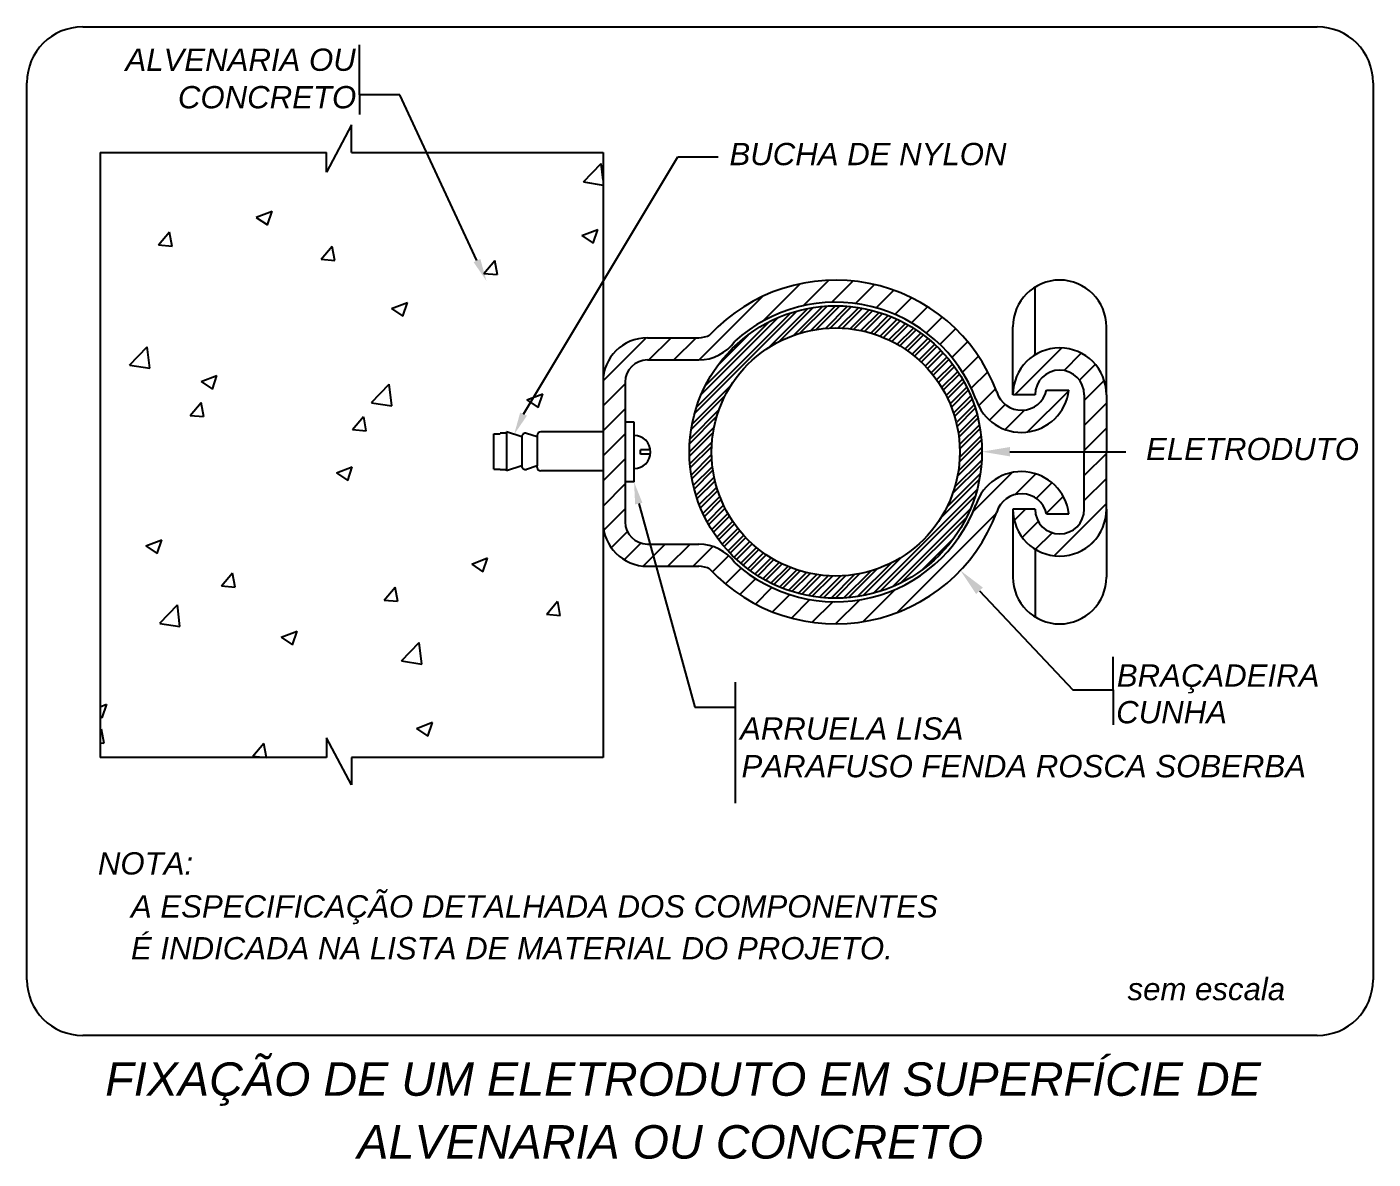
# Model space of a CAD drawing. Header units: millimetres. Extents: x -8 to 5830, y -596 to 3598.
# Drawn here: x 2056.3 to 2177, y 3090.7 to 3192.2 of the extents above; entities that cross this region are included whole.
import ezdxf

# ---------------------------------------------------------------- set-up
doc = ezdxf.new("R2010")
doc.units = ezdxf.units.MM
doc.layers.get('0').update_dxf_attribs({"color": 9})
for name, color, linetype in [('P-CONTORNO1', 5, 'Continuous'), ('P-CONTORNO2', 5, 'Continuous'), ('P-CONTORNO4', 3, 'Continuous'), ('P-HATCH', 8, 'Continuous'), ('P-MARGEM', 4, 'Continuous'), ('P-TEXTOS', 7, 'Continuous'), ('P-TÍTULOS', 3, 'Continuous')]:
    doc.layers.add(name, color=color, linetype=linetype)
doc.styles.add('Arial', font='ariali.ttf', dxfattribs={"height": 3.5})

msp = doc.modelspace()

# ---------------------------------------------------------------- hatches: boundary and pattern name
at = {"layer": 'P-CONTORNO2', "linetype": 'Continuous'}
for points in [[(2096.374, 3171.104), (2096.979, 3171.385), (2097.519, 3169.431)], [(2101.156, 3157.33), (2100.551, 3157.611), (2100.011, 3155.656)], [(2144.451, 3153.687), (2144.451, 3154.521), (2141.951, 3154.104)], [(2110.859, 3149.374), (2111.511, 3149.515), (2110.76, 3151.399)], [(2141.425, 3141.349), (2142.032, 3141.92), (2140.015, 3143.455)]]:
    msp.add_hatch(color=5, dxfattribs=at).paths.add_polyline_path(points)

# ---------------------------------------------------------------- linework, layer by layer
msp.add_arc((2116.557, 3141.844), 1.988, 59.387, 90)
at = {"layer": 'P-CONTORNO1'}
for p, q in [((2085.432, 3183.409), (2083.187, 3179.181)), ((2085.432, 3180.945), (2085.432, 3183.409)), ((2062.887, 3180.945), (2083.187, 3180.945)), ((2083.187, 3179.181), (2083.187, 3180.945)), ((2085.432, 3180.945), (2107.977, 3180.945)), ((2099.32, 3155.767), (2099.32, 3152.492)), ((2100.701, 3155.435), (2100.701, 3152.824)), ((2102.083, 3155.435), (2102.083, 3152.824)), ((2085.432, 3124.217), (2083.187, 3128.445)), ((2083.187, 3128.445), (2083.187, 3126.681)), ((2083.187, 3126.681), (2062.887, 3126.681)), ((2107.977, 3126.681), (2085.432, 3126.681)), ((2085.432, 3126.681), (2085.432, 3124.217))]:
    msp.add_line(p, q, dxfattribs=at)
at = {"layer": 'P-CONTORNO2'}
for p, q in [((2086.142, 3186.115), (2086.142, 3190.587)), ((2089.767, 3186.115), (2086.142, 3186.115)), ((2086.142, 3186.115), (2086.142, 3184.345)), ((2096.676, 3171.245), (2089.767, 3186.115)), ((2100.853, 3157.47), (2114.671, 3180.558)), ((2114.671, 3180.558), (2118.296, 3180.558)), ((2098.18, 3155.708), (2098.75, 3155.708)), ((2098.18, 3152.551), (2098.18, 3155.708)), ((2098.75, 3155.767), (2098.75, 3155.708)), ((2099.32, 3155.767), (2098.75, 3155.767)), ((2099.32, 3155.767), (2099.32, 3155.878)), ((2100.701, 3155.435), (2099.32, 3155.878)), ((2100.701, 3155.435), (2100.701, 3155.444)), ((2100.701, 3155.435), (2100.701, 3155.444)), ((2102.083, 3155.435), (2101.115, 3155.745)), ((2102.083, 3155.561), (2102.083, 3155.435)), ((2107.977, 3155.878), (2102.399, 3155.878)), ((2144.451, 3154.104), (2154.861, 3154.104)), ((2098.18, 3152.551), (2098.75, 3152.551)), ((2098.75, 3152.492), (2098.75, 3152.551)), ((2099.32, 3152.492), (2098.75, 3152.492)), ((2100.701, 3152.824), (2099.32, 3152.381)), ((2099.32, 3152.381), (2099.32, 3152.492)), ((2100.701, 3152.815), (2100.701, 3152.824)), ((2100.701, 3152.815), (2100.701, 3152.824)), ((2102.083, 3152.824), (2101.115, 3152.514)), ((2102.083, 3152.698), (2102.083, 3152.824)), ((2107.977, 3152.381), (2102.399, 3152.381)), ((2111.185, 3149.445), (2116.21, 3131.201)), ((2141.728, 3141.634), (2150.085, 3132.751)), ((2153.71, 3132.751), (2153.71, 3135.718)), ((2119.835, 3133.434), (2119.835, 3122.571)), ((2150.085, 3132.751), (2153.71, 3132.751)), ((2153.71, 3132.751), (2153.71, 3129.599)), ((2116.21, 3131.201), (2119.835, 3131.201))]:
    msp.add_line(p, q, dxfattribs=at)
for radius in [13.112, 11.124]:
    msp.add_circle((2128.839, 3154.076), radius, dxfattribs=at)
for centre, start, end in [((2101.018, 3155.444), 72.2125, 180), ((2102.399, 3155.561), 90, 180), ((2101.018, 3152.815), 180, 287.788), ((2102.399, 3152.698), 180, 270)]:
    msp.add_arc(centre, 0.317, start, end, dxfattribs=at)
at = {"layer": 'P-CONTORNO4'}
for p, q in [((2062.887, 3180.945), (2062.887, 3126.681)), ((2107.977, 3180.945), (2107.977, 3126.681)), ((2146.716, 3162.779), (2146.716, 3168.868)), ((2144.728, 3159.214), (2144.728, 3165.303)), ((2153.11, 3159.214), (2153.11, 3165.303)), ((2111.953, 3164.32), (2116.557, 3164.32)), ((2111.953, 3162.332), (2116.557, 3162.332)), ((2109.965, 3160.344), (2109.965, 3147.808)), ((2147.746, 3159.611), (2149.734, 3159.611)), ((2146.716, 3159.214), (2144.728, 3159.214)), ((2151.122, 3159.214), (2151.122, 3154.063)), ((2153.11, 3159.214), (2153.11, 3154.062)), ((2110.76, 3156.753), (2109.965, 3156.753)), ((2110.76, 3151.399), (2110.76, 3156.753)), ((2112.231, 3154.275), (2111.349, 3154.275)), ((2111.349, 3153.877), (2111.349, 3154.275)), ((2112.231, 3153.877), (2111.349, 3153.877)), ((2151.122, 3148.938), (2151.122, 3154.089)), ((2153.11, 3148.938), (2153.11, 3154.09)), ((2110.76, 3151.399), (2109.965, 3151.399)), ((2144.728, 3148.938), (2144.728, 3142.849)), ((2146.716, 3148.938), (2144.728, 3148.938)), ((2153.11, 3148.938), (2153.11, 3142.849)), ((2147.746, 3148.541), (2149.734, 3148.541)), ((2111.953, 3145.82), (2116.557, 3145.82)), ((2146.716, 3145.373), (2146.716, 3139.284)), ((2111.953, 3143.832), (2116.557, 3143.832))]:
    msp.add_line(p, q, dxfattribs=at)
for centre, radius, start, end in [((2128.839, 3154.076), 15.418, 20.541, 136.967), ((2148.919, 3165.303), 4.191, 0, 180), ((2128.839, 3154.076), 13.43, 20.6058, 132.3), ((2116.557, 3166.308), 1.988, 270, 300.613), ((2111.953, 3160.344), 3.976, 90, 180), ((2116.557, 3166.308), 3.976, 270, 324.672), ((2148.919, 3159.214), 4.191, 0, 180), ((2111.953, 3160.344), 1.988, 90, 180), ((2148.919, 3159.214), 2.203, 0, 180), ((2145.484, 3160.116), 4.28, 197.874, 353.238), ((2145.495, 3160.135), 2.312, 196.323, 346.887), ((2110.76, 3154.076), 1.484, 270, 90), ((2145.484, 3148.036), 4.28, 6.76178, 162.126), ((2145.495, 3148.017), 2.312, 13.1128, 163.677), ((2128.839, 3154.076), 13.43, 227.7, 339.394), ((2148.919, 3148.938), 4.191, 180, 0), ((2148.919, 3148.938), 2.203, 180, 0), ((2111.953, 3147.808), 3.976, 180, 270), ((2111.953, 3147.808), 1.988, 180, 270), ((2128.839, 3154.076), 15.418, 223.033, 339.459), ((2116.557, 3141.844), 3.976, 35.3279, 90), ((2148.919, 3142.849), 4.191, 180, 0)]:
    msp.add_arc(centre, radius, start, end, dxfattribs=at)
at = {"layer": 'P-HATCH'}
for p, q in [((2106.219, 3178.3), (2107.801, 3179.949)), ((2107.977, 3178.442), (2107.802, 3179.946)), ((2106.222, 3178.291), (2107.977, 3178.019)), ((2076.889, 3175.122), (2078.312, 3175.668)), ((2077.902, 3174.438), (2078.314, 3175.666)), ((2076.89, 3175.119), (2077.901, 3174.437)), ((2068.139, 3172.643), (2069.118, 3173.811)), ((2069.361, 3172.52), (2069.126, 3173.794)), ((2106.092, 3173.495), (2107.514, 3174.041)), ((2106.092, 3173.491), (2107.103, 3172.81)), ((2107.105, 3172.81), (2107.517, 3174.038)), ((2068.136, 3172.642), (2069.35, 3172.536)), ((2082.714, 3171.368), (2083.693, 3172.536)), ((2083.935, 3171.245), (2083.7, 3172.518)), ((2082.71, 3171.367), (2083.925, 3171.261)), ((2097.288, 3170.093), (2098.268, 3171.261)), ((2098.51, 3169.97), (2098.275, 3171.243)), ((2097.285, 3170.092), (2098.5, 3169.986)), ((2125.931, 3167.187), (2128.225, 3169.481)), ((2128.49, 3167.501), (2130.403, 3169.414)), ((2116.586, 3162.332), (2122.285, 3168.031)), ((2122.311, 3165.812), (2125.661, 3169.163)), ((2130.621, 3167.387), (2132.328, 3169.094)), ((2132.481, 3167.002), (2134.061, 3168.582)), ((2089.018, 3166.941), (2090.441, 3167.487)), ((2089.019, 3166.937), (2090.03, 3166.256)), ((2090.031, 3166.257), (2090.443, 3167.485)), ((2122.814, 3163.427), (2126.333, 3166.946)), ((2123.753, 3163.969), (2126.815, 3167.031)), ((2125.041, 3164.532), (2127.643, 3167.133)), ((2125.635, 3164.729), (2128.072, 3167.166)), ((2126.606, 3164.973), (2128.82, 3167.188)), ((2127.091, 3165.062), (2129.212, 3167.183)), ((2127.916, 3165.162), (2129.9, 3167.145)), ((2128.34, 3165.189), (2130.262, 3167.111)), ((2129.075, 3165.197), (2130.902, 3167.025)), ((2129.457, 3165.183), (2131.24, 3166.966)), ((2130.125, 3165.125), (2131.84, 3166.84)), ((2134.14, 3166.416), (2135.638, 3167.914)), ((2135.631, 3165.662), (2137.077, 3167.108)), ((2116.19, 3157.528), (2125.387, 3166.725)), ((2116.358, 3158.093), (2124.822, 3166.557)), ((2116.793, 3159.254), (2123.661, 3166.122)), ((2117.141, 3159.999), (2122.916, 3165.774)), ((2130.476, 3165.079), (2132.158, 3166.761)), ((2131.092, 3164.97), (2132.722, 3166.6)), ((2131.416, 3164.897), (2133.022, 3166.503)), ((2131.989, 3164.745), (2133.555, 3166.31)), ((2132.292, 3164.65), (2133.839, 3166.197)), ((2132.828, 3164.46), (2134.344, 3165.977)), ((2133.111, 3164.347), (2134.613, 3165.848)), ((2136.975, 3164.761), (2138.392, 3166.178)), ((2118.32, 3161.904), (2121.011, 3164.595)), ((2133.613, 3164.123), (2135.091, 3165.601)), ((2133.879, 3163.993), (2135.346, 3165.459)), ((2134.351, 3163.738), (2135.8, 3165.188)), ((2134.601, 3163.592), (2136.042, 3165.033)), ((2135.044, 3163.309), (2136.472, 3164.737)), ((2135.279, 3163.147), (2136.701, 3164.569)), ((2138.182, 3163.723), (2139.588, 3165.129)), ((2065.54, 3161.869), (2067.123, 3163.519)), ((2067.348, 3161.585), (2067.123, 3163.515)), ((2107.979, 3160.46), (2111.837, 3164.319)), ((2112.096, 3162.332), (2114.084, 3164.32)), ((2114.341, 3162.332), (2116.329, 3164.32)), ((2135.694, 3162.837), (2137.109, 3164.251)), ((2135.914, 3162.66), (2137.326, 3164.071)), ((2136.304, 3162.324), (2137.711, 3163.731)), ((2136.51, 3162.133), (2137.916, 3163.539)), ((2139.256, 3162.552), (2140.668, 3163.964)), ((2144.899, 3159.214), (2149.086, 3163.402)), ((2136.873, 3161.77), (2138.279, 3163.176)), ((2137.065, 3161.565), (2138.472, 3162.972)), ((2137.402, 3161.177), (2138.813, 3162.588)), ((2137.579, 3160.957), (2138.993, 3162.371)), ((2140.195, 3161.246), (2141.631, 3162.682)), ((2149.311, 3161.382), (2150.859, 3162.929)), ((2065.543, 3161.861), (2067.35, 3161.581)), ((2071.945, 3160.387), (2073.368, 3160.933)), ((2072.958, 3159.703), (2073.37, 3160.931)), ((2137.89, 3160.543), (2139.313, 3161.965)), ((2138.053, 3160.309), (2139.481, 3161.736)), ((2138.337, 3159.867), (2139.777, 3161.307)), ((2138.485, 3159.618), (2139.933, 3161.066)), ((2140.99, 3159.796), (2142.472, 3161.277)), ((2150.694, 3160.519), (2152.108, 3161.933)), ((2071.946, 3160.384), (2072.957, 3159.702)), ((2087.226, 3158.506), (2088.809, 3160.155)), ((2089.034, 3158.222), (2088.81, 3160.152)), ((2107.977, 3158.213), (2109.965, 3160.201)), ((2115.969, 3156.582), (2119.488, 3160.101)), ((2138.74, 3159.147), (2140.206, 3160.613)), ((2138.871, 3158.882), (2140.348, 3160.359)), ((2139.096, 3158.381), (2140.596, 3159.881)), ((2139.21, 3158.098), (2140.725, 3159.613)), ((2141.65, 3158.211), (2143.179, 3159.74)), ((2151.122, 3158.702), (2152.911, 3160.491)), ((2070.958, 3157.359), (2071.938, 3158.526)), ((2072.18, 3157.235), (2071.945, 3158.509)), ((2087.23, 3158.497), (2089.037, 3158.217)), ((2101.147, 3158.76), (2102.57, 3159.306)), ((2101.148, 3158.756), (2102.159, 3158.075)), ((2102.161, 3158.075), (2102.573, 3159.303)), ((2115.884, 3156.1), (2118.946, 3159.162)), ((2139.402, 3157.564), (2140.947, 3159.109)), ((2139.497, 3157.262), (2141.061, 3158.826)), ((2146.048, 3155.873), (2149.727, 3159.552)), ((2151.122, 3156.457), (2153.11, 3158.445)), ((2070.955, 3157.358), (2072.17, 3157.251)), ((2085.533, 3156.084), (2086.513, 3157.251)), ((2086.755, 3155.96), (2086.52, 3157.234)), ((2107.977, 3155.968), (2109.965, 3157.956)), ((2115.75, 3154.843), (2118.187, 3157.28)), ((2115.782, 3155.272), (2118.384, 3157.874)), ((2139.651, 3156.691), (2141.254, 3158.294)), ((2139.725, 3156.367), (2141.352, 3157.995)), ((2139.836, 3155.753), (2141.515, 3157.432)), ((2142.62, 3156.935), (2144.031, 3158.347)), ((2144.022, 3156.093), (2145.77, 3157.84)), ((2085.53, 3156.082), (2086.744, 3155.976)), ((2115.727, 3154.095), (2117.942, 3156.31)), ((2139.884, 3155.404), (2141.594, 3157.115)), ((2139.943, 3154.738), (2141.722, 3156.517)), ((2139.96, 3154.357), (2141.781, 3156.179)), ((2151.122, 3154.212), (2153.11, 3156.2)), ((2107.977, 3153.723), (2109.965, 3155.711)), ((2115.732, 3153.703), (2117.853, 3155.824)), ((2115.77, 3153.015), (2117.754, 3154.999)), ((2139.929, 3153.204), (2141.905, 3155.18)), ((2139.954, 3153.626), (2141.869, 3155.541)), ((2115.805, 3152.653), (2117.726, 3154.575)), ((2115.89, 3152.013), (2117.718, 3153.84)), ((2139.749, 3151.901), (2141.951, 3154.104)), ((2139.834, 3152.383), (2141.945, 3154.494)), ((2151.122, 3151.967), (2153.11, 3153.955)), ((2084.074, 3152.206), (2085.497, 3152.752)), ((2085.087, 3151.522), (2085.499, 3152.75)), ((2107.977, 3151.478), (2109.965, 3153.466)), ((2115.949, 3151.675), (2117.732, 3153.458)), ((2116.075, 3151.075), (2117.79, 3152.79)), ((2116.154, 3150.757), (2117.836, 3152.44)), ((2139.321, 3150.351), (2141.901, 3152.931)), ((2139.512, 3150.939), (2141.932, 3153.359)), ((2084.075, 3152.202), (2085.086, 3151.521)), ((2107.977, 3149.233), (2109.965, 3151.221)), ((2116.315, 3150.193), (2117.946, 3151.823)), ((2116.412, 3149.893), (2118.018, 3151.499)), ((2138.272, 3148.179), (2141.721, 3151.628)), ((2138.781, 3149.085), (2141.803, 3152.107)), ((2141.166, 3148.746), (2144.655, 3152.235)), ((2144.92, 3150.256), (2146.78, 3152.115)), ((2146.82, 3149.911), (2148.229, 3151.32)), ((2151.122, 3149.722), (2153.11, 3151.71)), ((2116.605, 3149.36), (2118.171, 3150.926)), ((2116.718, 3149.076), (2118.265, 3150.623)), ((2116.939, 3148.571), (2118.455, 3150.087)), ((2132.227, 3141.409), (2141.506, 3150.688)), ((2132.787, 3141.573), (2141.343, 3150.128)), ((2147.736, 3148.582), (2149.241, 3150.086)), ((2108.048, 3147.059), (2109.965, 3148.976)), ((2117.067, 3148.302), (2118.568, 3149.804)), ((2117.314, 3147.824), (2118.792, 3149.302)), ((2117.456, 3147.569), (2118.923, 3149.036)), ((2133.935, 3141.995), (2140.92, 3148.98)), ((2144.849, 3147.939), (2145.848, 3148.938)), ((2148.422, 3144.777), (2153.11, 3149.465)), ((2117.727, 3147.115), (2119.177, 3148.564)), ((2117.883, 3146.873), (2119.324, 3148.314)), ((2118.178, 3146.443), (2119.606, 3147.871)), ((2118.346, 3146.214), (2119.768, 3147.637)), ((2134.336, 3139.672), (2143.244, 3148.579)), ((2134.668, 3142.331), (2140.584, 3148.247)), ((2145.571, 3146.417), (2147.004, 3147.849)), ((2108.723, 3145.489), (2110.167, 3146.934)), ((2118.664, 3145.806), (2120.078, 3147.221)), ((2118.844, 3145.59), (2120.255, 3147.001)), ((2119.184, 3145.204), (2120.592, 3146.611)), ((2119.376, 3145), (2120.783, 3146.406)), ((2136.492, 3143.429), (2139.486, 3146.423)), ((2146.751, 3145.351), (2148.242, 3146.842)), ((2067.001, 3145.652), (2068.424, 3146.198)), ((2067.002, 3145.649), (2068.012, 3144.967)), ((2068.014, 3144.968), (2068.426, 3146.196)), ((2109.889, 3144.41), (2111.382, 3145.903)), ((2112.254, 3144.53), (2113.544, 3145.82)), ((2113.801, 3143.832), (2115.789, 3145.82)), ((2116.046, 3143.832), (2117.826, 3145.612)), ((2119.739, 3144.636), (2121.145, 3146.042)), ((2119.943, 3144.444), (2121.35, 3145.851)), ((2120.327, 3144.102), (2121.738, 3145.513)), ((2120.544, 3143.922), (2121.958, 3145.336)), ((2151.644, 3145.754), (2152.103, 3146.213)), ((2096.203, 3144.025), (2097.626, 3144.571)), ((2096.204, 3144.021), (2097.215, 3143.339)), ((2097.216, 3143.34), (2097.628, 3144.568)), ((2111.574, 3143.85), (2112.254, 3144.53)), ((2117.786, 3143.327), (2119.239, 3144.779)), ((2120.95, 3143.603), (2122.372, 3145.025)), ((2121.179, 3143.434), (2122.607, 3144.862)), ((2121.608, 3143.138), (2123.048, 3144.578)), ((2121.849, 3142.982), (2123.298, 3144.431)), ((2122.302, 3142.71), (2123.768, 3144.175)), ((2122.557, 3142.567), (2124.033, 3144.044)), ((2130.808, 3141.113), (2133.83, 3144.134)), ((2131.287, 3141.194), (2134.736, 3144.643)), ((2073.778, 3142.074), (2074.757, 3143.242)), ((2074.999, 3141.951), (2074.764, 3143.225)), ((2118.951, 3142.247), (2120.363, 3143.659)), ((2120.233, 3141.284), (2121.67, 3142.72)), ((2123.034, 3142.319), (2124.534, 3143.819)), ((2123.302, 3142.19), (2124.817, 3143.705)), ((2123.806, 3141.968), (2125.351, 3143.513)), ((2124.089, 3141.855), (2125.653, 3143.418)), ((2124.621, 3141.661), (2126.224, 3143.264)), ((2124.92, 3141.563), (2126.548, 3143.191)), ((2125.483, 3141.401), (2127.162, 3143.079)), ((2125.801, 3141.321), (2127.511, 3143.032)), ((2126.399, 3141.193), (2128.177, 3142.972)), ((2126.736, 3141.134), (2128.558, 3142.956)), ((2127.374, 3141.046), (2129.289, 3142.961)), ((2127.735, 3141.011), (2129.711, 3142.986)), ((2128.421, 3140.971), (2130.532, 3143.082)), ((2128.811, 3140.964), (2131.014, 3143.167)), ((2129.557, 3140.984), (2131.977, 3143.404)), ((2129.984, 3141.014), (2132.564, 3143.594)), ((2073.774, 3142.073), (2074.989, 3141.967)), ((2088.353, 3140.799), (2089.332, 3141.967)), ((2089.574, 3140.676), (2089.339, 3141.949)), ((2121.638, 3140.443), (2123.12, 3141.925)), ((2131.271, 3138.851), (2134.169, 3141.749)), ((2068.234, 3138.712), (2069.817, 3140.361)), ((2070.042, 3138.428), (2069.817, 3140.357)), ((2088.349, 3140.798), (2089.564, 3140.692)), ((2102.927, 3139.524), (2103.907, 3140.692)), ((2104.149, 3139.4), (2103.914, 3140.674)), ((2123.176, 3139.736), (2124.73, 3141.29)), ((2124.864, 3139.18), (2126.531, 3140.846)), ((2126.732, 3138.803), (2128.578, 3140.649)), ((2128.833, 3138.658), (2130.995, 3140.82)), ((2102.924, 3139.523), (2104.138, 3139.417)), ((2068.237, 3138.703), (2070.044, 3138.423)), ((2079.13, 3137.471), (2080.553, 3138.017)), ((2080.143, 3136.787), (2080.555, 3138.015)), ((2079.131, 3137.467), (2080.142, 3136.786)), ((2089.92, 3135.348), (2091.503, 3136.998)), ((2091.728, 3135.064), (2091.504, 3136.994)), ((2089.924, 3135.34), (2091.731, 3135.06)), ((2062.887, 3131.236), (2063.479, 3131.463)), ((2063.07, 3130.233), (2063.482, 3131.461)), ((2062.887, 3130.354), (2063.068, 3130.232)), ((2091.259, 3129.289), (2092.682, 3129.836)), ((2092.272, 3128.605), (2092.684, 3129.833)), ((2062.887, 3129.095), (2063.002, 3129.232)), ((2063.244, 3127.942), (2063.009, 3129.215)), ((2091.26, 3129.286), (2092.271, 3128.604)), ((2062.887, 3127.988), (2063.234, 3127.957)), ((2076.597, 3126.79), (2077.577, 3127.957)), ((2077.816, 3126.681), (2077.584, 3127.94)), ((2076.594, 3126.789), (2077.808, 3126.682)), ((2092.151, 3126.681), (2092.152, 3126.682))]:
    msp.add_line(p, q, dxfattribs=at)
at = {"layer": 'P-MARGEM', "color": 7}
for p, q in [((2061.33, 3192.197), (2172.016, 3192.197)), ((2056.33, 3106.755), (2056.33, 3187.197)), ((2177.016, 3187.197), (2177.016, 3106.755)), ((2172.016, 3101.755), (2061.33, 3101.755))]:
    msp.add_line(p, q, dxfattribs=at)
for centre, start, end in [((2061.33, 3187.197), 90, 180), ((2172.016, 3187.197), 0, 90), ((2061.33, 3106.755), 180, 270), ((2172.016, 3106.755), 270, 0)]:
    msp.add_arc(centre, 5, start, end, dxfattribs=at)

# ---------------------------------------------------------------- texts
at = {"layer": 'P-TEXTOS', "char_height": 2, "attachment_point": 7, "line_spacing_factor": 0.798, "style": 'Arial'}
for s, insert, width in [('ALVENARIA OU', (2065.163, 3188.227), 41.31098), (' CONCRETO', (2069.093, 3184.867), 33.53659), ('BUCHA DE NYLON', (2119.313, 3179.767), 49.69207), ('ELETRODUTO', (2156.663, 3153.317), 38.19817), ('BRAÇADEIRA', (2154.043, 3132.427), 36.34146), ('  CUNHA', (2152.433, 3129.717), 22.97866), ('ARRUELA LISA', (2120.263, 3128.247), 40.07012), ('PARAFUSO FENDA ROSCA SOBERBA', (2120.393, 3124.877), 101.2561), ('NOTA:', (2062.693, 3116.157), 17.07927), ('    A ESPECIFICAÇÃO DETALHADA DOS COMPONENTES', (2062.553, 3111.727), 150.93902), ('    É INDICADA NA LISTA DE MATERIAL DO PROJETO.', (2062.553, 3108.547), 142.85366)]:
    msp.add_mtext(s, dxfattribs=dict(at, insert=insert, width=width))
at = {"layer": 'P-TEXTOS', "color": 7, "insert": (2155.003, 3104.887), "char_height": 2, "width": 28.2622, "attachment_point": 7, "line_spacing_factor": 0.798, "style": 'Arial'}
msp.add_mtext('sem escala', dxfattribs=at)
at = {"layer": 'P-TÍTULOS', "color": 7, "char_height": 3, "attachment_point": 8, "line_spacing_factor": 0.798, "style": 'Arial'}
for s, insert, width in [('FIXAÇÃO DE UM ELETRODUTO EM SUPERFÍCIE DE', (2115.153, 3095.437), 207.29268), ('ALVENARIA OU CONCRETO', (2114.003, 3090.667), 112.27134)]:
    msp.add_mtext(s, dxfattribs=dict(at, insert=insert, width=width))

doc.saveas('drawing.dxf')
